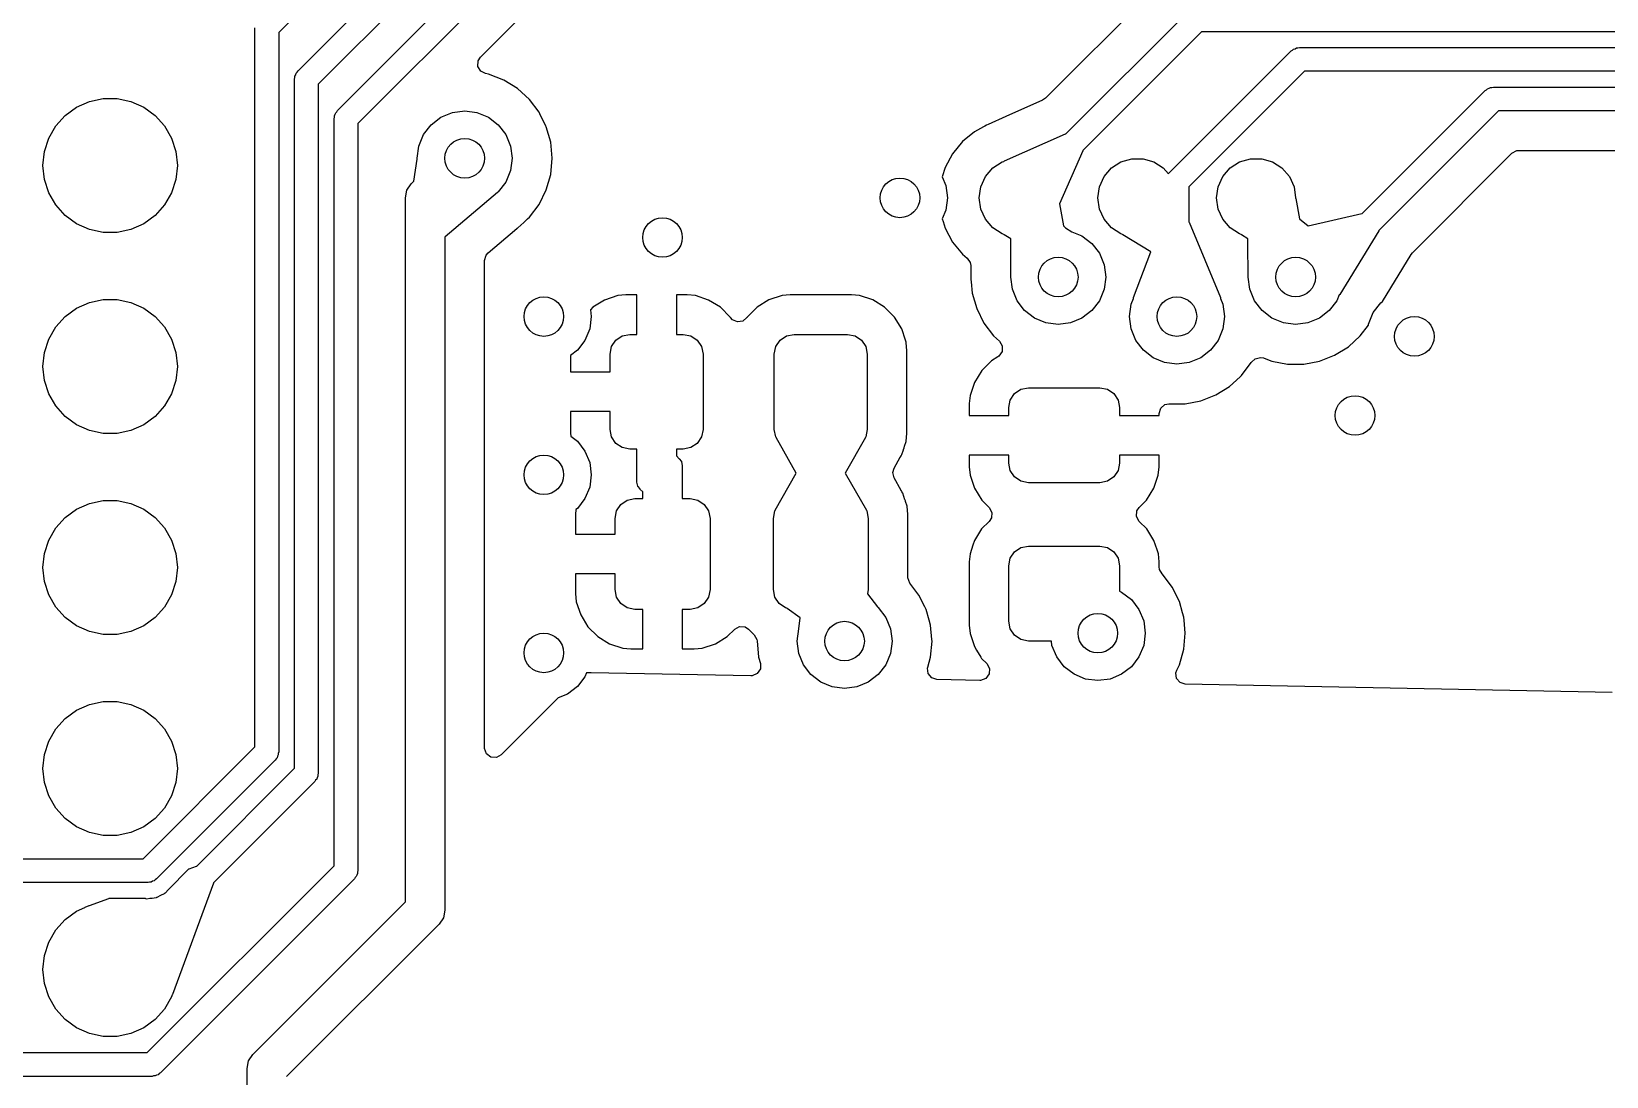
# Model space of a CAD drawing. Extents: x 90 to 175, y -109.5 to -35.9.
# Drawn here: x 108.03 to 127.93, y -60.6 to -47.4 of the extents above; entities that cross this region are included whole.
import ezdxf

# ---------------------------------------------------------------- set-up
doc = ezdxf.new("R2010")
doc.units = 0
doc.layers.add('BLACK', color=7, linetype='CONTINUOUS')

msp = doc.modelspace()

# ---------------------------------------------------------------- linework, layer by layer
at = {"layer": 'BLACK', "linetype": 'CONTINUOUS'}
for p, q in [((113.912132, -44.65), (111.15, -47.412132)), ((111.393934, -47.893934), (114.393934, -44.893934)), ((114.562132, -45.15), (111.65, -48.062132)), ((111.893934, -48.393934), (114.443934, -45.843934)), ((114.612132, -46.1), (112.15, -48.562132)), ((113.699627, -47.720318), (114.783127, -46.636819)), ((122.266262, -46.813791), (120.839176, -48.240876)), ((121.097891, -48.689976), (122.643934, -47.143934)), ((110.85, -56.437868), (110.85, -47.35)), ((111.15, -47.412132), (111.15, -56.5)), ((122.812132, -47.4), (121.310821, -48.90131)), ((156.187868, -47.4), (122.812132, -47.4)), ((113.669905, -47.768097), (113.699627, -47.720318)), ((122.393934, -49.191852), (123.941852, -47.643934)), ((123.941852, -47.643934), (123.958953, -47.63406)), ((123.958953, -47.63406), (123.972918, -47.620096)), ((123.972918, -47.620096), (123.991992, -47.614984)), ((123.991992, -47.614984), (124.009095, -47.605111)), ((124.009095, -47.605111), (124.028843, -47.605111)), ((124.028843, -47.605111), (124.047918, -47.6)), ((124.047918, -47.6), (156.042894, -47.6)), ((111.355111, -47.961177), (111.364984, -47.944074)), ((111.355111, -47.980925), (111.355111, -47.961177)), ((111.364984, -47.944074), (111.370096, -47.925)), ((111.370096, -47.925), (111.38406, -47.911035)), ((111.38406, -47.911035), (111.393934, -47.893934)), ((113.666971, -47.837905), (113.669905, -47.768097)), ((113.702244, -47.898218), (113.666971, -47.837905)), ((113.764523, -47.929885), (113.702244, -47.898218)), ((113.802456, -47.936976), (113.764523, -47.929885)), ((113.897546, -47.973814), (113.802456, -47.936976)), ((124.11005, -47.9), (122.65, -49.36005)), ((155.980762, -47.9), (124.11005, -47.9)), ((111.35, -48), (111.355111, -47.980925)), ((111.35, -56.707868), (111.35, -48)), ((111.65, -48.062132), (111.65, -56.77)), ((113.992635, -48.010651), (113.897546, -47.973814)), ((113.992642, -48.010655), (113.992635, -48.010651)), ((114.166039, -48.118017), (113.992642, -48.010655)), ((114.166041, -48.118019), (114.166039, -48.118017)), ((114.316762, -48.255418), (114.166041, -48.118019)), ((124.840432, -49.697435), (126.393934, -48.143934)), ((126.393934, -48.143934), (126.411035, -48.13406)), ((126.411035, -48.13406), (126.425, -48.120096)), ((126.425, -48.120096), (126.444074, -48.114984)), ((126.444074, -48.114984), (126.461177, -48.105111)), ((126.461177, -48.105111), (126.480925, -48.105111)), ((126.480925, -48.105111), (126.5, -48.1)), ((126.5, -48.1), (155.5, -48.1)), ((108.451239, -48.458327), (108.595, -48.353878)), ((108.595, -48.353878), (108.757336, -48.281602)), ((108.757336, -48.281602), (108.931151, -48.244656)), ((108.931151, -48.244656), (109.108849, -48.244656)), ((109.108849, -48.244656), (109.282664, -48.281602)), ((109.282664, -48.281602), (109.445, -48.353878)), ((109.445, -48.353878), (109.588761, -48.458327)), ((114.316764, -48.255421), (114.316762, -48.255418)), ((114.439673, -48.418179), (114.316764, -48.255421)), ((120.801744, -48.266557), (120.336036, -48.472989)), ((120.839176, -48.240876), (120.801744, -48.266557)), ((108.332336, -48.590383), (108.451239, -48.458327)), ((109.588761, -48.458327), (109.707664, -48.590383)), ((111.85, -48.5), (111.855111, -48.480925)), ((111.85, -57.937868), (111.85, -48.5)), ((111.855111, -48.461177), (111.864984, -48.444074)), ((111.855111, -48.480925), (111.855111, -48.461177)), ((111.864984, -48.444074), (111.870096, -48.425)), ((111.870096, -48.425), (111.88406, -48.411035)), ((111.88406, -48.411035), (111.893934, -48.393934)), ((113.075736, -48.575736), (113.2, -48.480385)), ((113.2, -48.480385), (113.344709, -48.420445)), ((113.344709, -48.420445), (113.5, -48.4)), ((113.5, -48.4), (113.655291, -48.420445)), ((113.655291, -48.420445), (113.8, -48.480385)), ((113.8, -48.480385), (113.924264, -48.575736)), ((114.448954, -48.436818), (114.439673, -48.418179)), ((114.526515, -48.592583), (114.448954, -48.436818)), ((120.336036, -48.472989), (120.114229, -48.571308)), ((126.562132, -48.4), (125.051145, -49.910986)), ((155.437868, -48.4), (126.562132, -48.4)), ((108.188575, -48.913275), (108.243486, -48.744274)), ((108.243486, -48.744274), (108.332336, -48.590383)), ((109.707664, -48.590383), (109.796514, -48.744274)), ((109.796514, -48.744274), (109.851425, -48.913275)), ((112.15, -48.562132), (112.15, -58)), ((112.920445, -48.844709), (112.980385, -48.7)), ((112.980385, -48.7), (113.075736, -48.575736)), ((113.924264, -48.575736), (114.019615, -48.7)), ((114.019615, -48.7), (114.079555, -48.844709)), ((114.530582, -48.60075), (114.526515, -48.592583)), ((114.586397, -48.796917), (114.530582, -48.60075)), ((119.941458, -48.664092), (119.789116, -48.789116)), ((120.054798, -48.60351), (119.941458, -48.664092)), ((120.071759, -48.592583), (120.054798, -48.60351)), ((120.071799, -48.592552), (120.071759, -48.592583)), ((120.071801, -48.59255), (120.071799, -48.592552)), ((120.093001, -48.581936), (120.071801, -48.59255)), ((120.114229, -48.571308), (120.093001, -48.581936)), ((120.319076, -49.033442), (121.093703, -48.690079)), ((121.093703, -48.690079), (121.097891, -48.689976)), ((108.17, -49.09), (108.188575, -48.913275)), ((109.851425, -48.913275), (109.87, -49.09)), ((112.9, -49), (112.920445, -48.844709)), ((114.079555, -48.844709), (114.1, -49)), ((114.605215, -49), (114.586397, -48.796917)), ((119.664086, -48.941467), (119.571188, -49.115266)), ((119.66409, -48.94146), (119.664086, -48.941467)), ((119.789116, -48.789116), (119.66409, -48.94146)), ((121.309919, -48.906298), (121.013985, -49.573925)), ((121.310923, -48.901557), (121.309919, -48.906298)), ((121.310821, -48.90131), (121.310923, -48.901557)), ((125.476534, -50.19341), (126.733127, -48.936819)), ((126.733127, -48.936819), (126.79445, -48.903334)), ((126.79445, -48.903334), (126.820808, -48.9005)), ((126.820808, -48.9005), (131.246202, -48.9005)), ((108.188575, -49.266725), (108.17, -49.09)), ((109.87, -49.09), (109.851425, -49.266725)), ((112.856142, -49.290303), (112.898499, -49.009935)), ((112.898499, -49.009935), (112.900804, -49.006112)), ((112.900804, -49.006112), (112.9, -49)), ((114.079555, -49.155291), (114.019615, -49.3)), ((114.1, -49), (114.079555, -49.155291)), ((114.586397, -49.203083), (114.605215, -49)), ((119.571188, -49.115266), (119.534547, -49.236051)), ((120.079373, -49.22968), (120.17257, -49.122125)), ((120.17257, -49.122125), (120.292292, -49.045184)), ((120.292292, -49.045184), (120.313759, -49.03888)), ((120.313759, -49.03888), (120.319076, -49.033442)), ((121.579373, -49.22968), (121.67257, -49.122125)), ((121.67257, -49.122125), (121.792292, -49.045184)), ((121.792292, -49.045184), (121.928843, -49.005089)), ((121.928843, -49.005089), (122.071157, -49.005089)), ((122.071157, -49.005089), (122.207708, -49.045184)), ((122.207708, -49.045184), (122.32743, -49.122125)), ((122.32743, -49.122125), (122.3915, -49.196066)), ((123.079373, -49.22968), (123.17257, -49.122125)), ((123.17257, -49.122125), (123.292292, -49.045184)), ((123.292292, -49.045184), (123.428843, -49.005089)), ((123.428843, -49.005089), (123.571157, -49.005089)), ((123.571157, -49.005089), (123.707708, -49.045184)), ((123.707708, -49.045184), (123.82743, -49.122125)), ((123.82743, -49.122125), (123.920627, -49.22968)), ((108.243486, -49.435726), (108.188575, -49.266725)), ((109.851425, -49.266725), (109.796514, -49.435726)), ((112.76903, -49.404329), (112.823223, -49.323223)), ((112.823223, -49.323223), (112.856142, -49.290303)), ((114.019615, -49.3), (113.924264, -49.424264)), ((114.530582, -49.39925), (114.586397, -49.203083)), ((119.534547, -49.236051), (119.579555, -49.344709)), ((119.579555, -49.344709), (119.6, -49.5)), ((120.020254, -49.359134), (120.079373, -49.22968)), ((121.520254, -49.359134), (121.579373, -49.22968)), ((122.3915, -49.196066), (122.393934, -49.191852)), ((123.020254, -49.359134), (123.079373, -49.22968)), ((123.920627, -49.22968), (123.979746, -49.359134)), ((108.332336, -49.589617), (108.243486, -49.435726)), ((109.796514, -49.435726), (109.707664, -49.589617)), ((112.75, -49.5), (112.76903, -49.404329)), ((112.75, -58.396446), (112.75, -49.5)), ((113.914539, -49.432465), (113.253268, -49.990138)), ((113.915259, -49.431804), (113.914539, -49.432465)), ((113.915643, -49.430878), (113.915259, -49.431804)), ((113.924264, -49.424264), (113.915643, -49.430878)), ((114.439673, -49.581821), (114.530582, -49.39925)), ((119.6, -49.5), (119.579555, -49.655291)), ((120, -49.5), (120.020254, -49.359134)), ((120.020254, -49.640866), (120, -49.5)), ((121.5, -49.5), (121.520254, -49.359134)), ((121.520254, -49.640866), (121.5, -49.5)), ((122.65, -49.36005), (122.65, -49.803231)), ((123, -49.5), (123.020254, -49.359134)), ((123.020254, -49.640866), (123, -49.5)), ((123.979746, -49.359134), (124, -49.5)), ((124, -49.5), (123.999311, -49.504788)), ((123.999311, -49.504788), (124.001798, -49.509505)), ((124.001798, -49.509505), (124.049902, -49.763781)), ((108.451239, -49.721673), (108.332336, -49.589617)), ((108.595, -49.826122), (108.451239, -49.721673)), ((109.588761, -49.721673), (109.445, -49.826122)), ((109.707664, -49.589617), (109.588761, -49.721673)), ((114.292886, -49.766345), (114.316764, -49.744579)), ((114.316764, -49.744579), (114.439673, -49.581821)), ((119.579555, -49.655291), (119.534547, -49.763948)), ((120.079373, -49.77032), (120.020254, -49.640866)), ((121.013985, -49.573925), (121.067165, -49.855033)), ((121.579373, -49.77032), (121.520254, -49.640866)), ((123.079373, -49.77032), (123.020254, -49.640866)), ((124.15921, -49.854867), (124.836264, -49.696749)), ((124.836264, -49.696749), (124.840432, -49.697435)), ((108.757336, -49.898398), (108.595, -49.826122)), ((108.931151, -49.935344), (108.757336, -49.898398)), ((109.108849, -49.935344), (108.931151, -49.935344)), ((109.282664, -49.898398), (109.108849, -49.935344)), ((109.445, -49.826122), (109.282664, -49.898398)), ((113.794557, -50.19491), (114.160776, -49.886064)), ((114.160776, -49.886064), (114.163354, -49.884008)), ((114.163354, -49.884008), (114.166026, -49.881989)), ((114.166026, -49.881989), (114.166041, -49.881981)), ((114.166041, -49.881981), (114.168756, -49.879505)), ((114.168756, -49.879505), (114.171243, -49.877238)), ((114.171243, -49.877238), (114.248562, -49.812034)), ((114.248562, -49.812034), (114.253258, -49.807721)), ((114.253258, -49.807721), (114.257119, -49.804178)), ((114.257119, -49.804178), (114.289498, -49.769683)), ((114.289498, -49.769683), (114.292886, -49.766345)), ((119.534547, -49.763948), (119.544756, -49.797601)), ((119.544756, -49.797601), (119.571188, -49.884733)), ((119.571188, -49.884733), (119.664086, -50.058532)), ((120.17257, -49.877875), (120.079373, -49.77032)), ((120.292292, -49.954816), (120.17257, -49.877875)), ((121.067165, -49.855033), (121.092454, -49.880322)), ((121.092454, -49.880322), (121.173125, -49.927832)), ((121.173125, -49.927832), (121.3, -49.980385)), ((121.67257, -49.877875), (121.579373, -49.77032)), ((121.792292, -49.954816), (121.67257, -49.877875)), ((122.65, -49.803231), (122.650473, -49.803427)), ((122.650473, -49.803427), (122.653, -49.8072)), ((122.653, -49.8072), (123.049825, -50.759584)), ((123.17257, -49.877875), (123.079373, -49.77032)), ((123.292292, -49.954816), (123.17257, -49.877875)), ((124.049902, -49.763781), (124.15921, -49.854867)), ((125.049949, -49.915255), (124.559531, -50.72106)), ((125.051145, -49.910986), (125.049949, -49.915255)), ((113.253268, -49.990138), (113.25, -49.991332)), ((113.25, -49.991332), (113.25, -58.5)), ((119.664086, -50.058532), (119.66409, -50.058539)), ((119.66409, -50.058539), (119.789116, -50.210883)), ((120.312528, -49.960757), (120.292292, -49.954816)), ((120.317185, -49.967153), (120.312528, -49.960757)), ((120.400694, -50.018207), (120.317185, -49.967153)), ((120.400016, -50.488301), (120.400694, -50.018207)), ((121.3, -49.980385), (121.424264, -50.075736)), ((121.424264, -50.075736), (121.519615, -50.2)), ((121.812528, -49.960757), (121.792292, -49.954816)), ((121.817185, -49.967153), (121.812528, -49.960757)), ((122.169527, -50.182559), (121.817185, -49.967153)), ((123.312528, -49.960757), (123.292292, -49.954816)), ((123.317185, -49.967153), (123.312528, -49.960757)), ((123.396714, -50.015773), (123.317185, -49.967153)), ((123.397121, -50.075736), (123.396714, -50.015773)), ((123.399921, -50.488392), (123.397121, -50.075736)), ((113.7505, -50.2897), (113.770185, -50.222661)), ((113.7505, -51.7), (113.7505, -50.2897)), ((113.770185, -50.222661), (113.794557, -50.19491)), ((119.789116, -50.210883), (119.849371, -50.260333)), ((119.849371, -50.260333), (119.888705, -50.318079)), ((119.888705, -50.318079), (119.894706, -50.356364)), ((121.519615, -50.2), (121.579555, -50.344709)), ((121.579555, -50.344709), (121.6, -50.5)), ((121.950068, -50.758847), (122.169527, -50.182559)), ((125.097964, -50.808679), (125.458297, -50.216616)), ((125.458297, -50.216616), (125.476534, -50.19341)), ((119.894706, -50.356364), (119.894517, -50.48758)), ((119.894517, -50.48758), (119.8947, -50.491081)), ((119.8947, -50.491081), (119.894785, -50.49432)), ((119.894785, -50.49432), (119.894785, -50.499999)), ((119.894785, -50.499999), (119.895662, -50.50947)), ((119.895662, -50.50947), (119.897353, -50.541793)), ((119.897353, -50.541793), (119.898155, -50.547077)), ((119.898155, -50.547077), (119.900301, -50.559536)), ((120.4, -50.5), (120.401171, -50.491099)), ((120.420445, -50.655291), (120.4, -50.5)), ((120.401171, -50.491099), (120.400016, -50.488301)), ((121.6, -50.5), (121.579555, -50.655291)), ((123.401142, -50.491318), (123.399921, -50.488392)), ((123.4, -50.5), (123.401142, -50.491318)), ((123.420445, -50.655291), (123.4, -50.5)), ((115.434802, -50.735494), (115.26838, -50.790641)), ((115.537512, -50.725001), (115.434802, -50.735494)), ((115.537527, -50.725), (115.537512, -50.725001)), ((115.675, -50.725), (115.537527, -50.725)), ((115.675, -51.225), (115.675, -50.725)), ((116.312486, -50.725), (116.175, -50.725)), ((116.175, -50.725), (116.175, -51.225)), ((116.41519, -50.735493), (116.312486, -50.725)), ((116.415197, -50.735494), (116.41519, -50.735493)), ((116.581619, -50.790641), (116.415197, -50.735494)), ((117.5097, -50.735001), (117.343168, -50.790185)), ((117.509703, -50.735), (117.5097, -50.735001)), ((117.61248, -50.724501), (117.509703, -50.735)), ((117.612498, -50.7245), (117.61248, -50.724501)), ((118.38751, -50.7245), (117.612498, -50.7245)), ((118.490295, -50.735), (118.38751, -50.7245)), ((118.490297, -50.735001), (118.490295, -50.735)), ((118.656834, -50.790186), (118.490297, -50.735001)), ((119.900301, -50.559536), (119.913603, -50.703083)), ((119.913603, -50.703083), (119.969417, -50.899247)), ((120.480385, -50.8), (120.420445, -50.655291)), ((121.579555, -50.655291), (121.519615, -50.8)), ((123.480385, -50.8), (123.420445, -50.655291)), ((124.55019, -50.726183), (124.519615, -50.8)), ((124.552302, -50.726345), (124.55019, -50.726183)), ((124.559531, -50.72106), (124.552302, -50.726345)), ((108.451239, -50.998327), (108.595, -50.893878)), ((108.595, -50.893878), (108.757336, -50.821602)), ((108.757336, -50.821602), (108.931151, -50.784656)), ((108.931151, -50.784656), (109.108849, -50.784656)), ((109.108849, -50.784656), (109.282664, -50.821602)), ((109.282664, -50.821602), (109.445, -50.893878)), ((109.445, -50.893878), (109.588761, -50.998327)), ((115.119154, -50.882684), (115.088579, -50.913258)), ((115.088579, -50.913258), (115.1, -51)), ((115.268375, -50.790643), (115.119154, -50.882684)), ((115.26838, -50.790641), (115.268375, -50.790643)), ((116.581624, -50.790643), (116.581619, -50.790641)), ((116.730845, -50.882684), (116.581624, -50.790643)), ((116.854816, -51.006655), (116.730845, -50.882684)), ((117.193842, -50.882289), (117.069788, -51.006343)), ((117.343163, -50.790187), (117.193842, -50.882289)), ((117.343168, -50.790185), (117.343163, -50.790187)), ((118.806156, -50.882288), (118.656834, -50.790186)), ((118.930212, -51.006344), (118.806156, -50.882288)), ((119.969417, -50.899247), (119.969422, -50.89926)), ((119.969422, -50.89926), (120.060327, -51.081821)), ((120.575736, -50.924264), (120.480385, -50.8)), ((120.7, -51.019615), (120.575736, -50.924264)), ((121.424264, -50.924264), (121.3, -51.019615)), ((121.519615, -50.8), (121.424264, -50.924264)), ((121.9, -51), (121.920445, -50.844709)), ((121.920445, -50.844709), (121.951401, -50.769974)), ((121.949715, -50.759773), (121.950068, -50.758847)), ((121.949837, -50.768408), (121.949715, -50.759773)), ((121.951401, -50.769974), (121.949837, -50.768408)), ((123.049844, -50.768539), (123.048544, -50.769843)), ((123.048544, -50.769843), (123.079555, -50.844709)), ((123.049825, -50.759584), (123.049844, -50.768539)), ((123.079555, -50.844709), (123.1, -51)), ((123.575736, -50.924264), (123.480385, -50.8)), ((123.7, -51.019615), (123.575736, -50.924264)), ((124.424264, -50.924264), (124.3, -51.019615)), ((124.519615, -50.8), (124.424264, -50.924264)), ((124.980385, -50.95), (125.075736, -50.825736)), ((125.075736, -50.825736), (125.097964, -50.808679)), ((108.243486, -51.284274), (108.332336, -51.130383)), ((108.332336, -51.130383), (108.451239, -50.998327)), ((109.588761, -50.998327), (109.707664, -51.130383)), ((109.707664, -51.130383), (109.796514, -51.284274)), ((115.1, -51), (115.079555, -51.155291)), ((116.854819, -51.006659), (116.854816, -51.006655)), ((116.856668, -51.009656), (116.854819, -51.006659)), ((116.882747, -51.039755), (116.856668, -51.009656)), ((116.946828, -51.067602), (116.882747, -51.039755)), ((117.015791, -51.056383), (116.946828, -51.067602)), ((117.065211, -51.011935), (117.015791, -51.056383)), ((117.065307, -51.012011), (117.065211, -51.011935)), ((117.065747, -51.011453), (117.065307, -51.012011)), ((117.067741, -51.009661), (117.065747, -51.011453)), ((117.069783, -51.006349), (117.067741, -51.009661)), ((117.069788, -51.006343), (117.069783, -51.006349)), ((119.022314, -51.155666), (118.930212, -51.006344)), ((120.060327, -51.081821), (120.183237, -51.24458)), ((120.844709, -51.079555), (120.7, -51.019615)), ((121, -51.1), (120.844709, -51.079555)), ((121.155291, -51.079555), (121, -51.1)), ((121.3, -51.019615), (121.155291, -51.079555)), ((121.920445, -51.155291), (121.9, -51)), ((123.1, -51), (123.079555, -51.155291)), ((123.844709, -51.079555), (123.7, -51.019615)), ((124, -51.1), (123.844709, -51.079555)), ((124.155291, -51.079555), (124, -51.1)), ((124.3, -51.019615), (124.155291, -51.079555)), ((124.816764, -51.244579), (124.91844, -51.109938)), ((124.91844, -51.109938), (124.920445, -51.094709)), ((124.920445, -51.094709), (124.980385, -50.95)), ((108.188575, -51.453275), (108.243486, -51.284274)), ((109.796514, -51.284274), (109.851425, -51.453275)), ((115.019615, -51.3), (114.924264, -51.424264)), ((115.079555, -51.155291), (115.019615, -51.3)), ((115.35653, -51.379329), (115.410723, -51.298223)), ((115.410723, -51.298223), (115.491829, -51.24403)), ((115.491829, -51.24403), (115.5875, -51.225)), ((115.5875, -51.225), (115.675, -51.225)), ((116.175, -51.225), (116.2625, -51.225)), ((116.2625, -51.225), (116.358171, -51.24403)), ((116.358171, -51.24403), (116.439277, -51.298223)), ((116.439277, -51.298223), (116.49347, -51.379329)), ((117.43153, -51.379329), (117.485723, -51.298223)), ((117.485723, -51.298223), (117.566829, -51.24403)), ((117.566829, -51.24403), (117.6625, -51.225)), ((117.6625, -51.225), (118.3375, -51.225)), ((118.3375, -51.225), (118.433171, -51.24403)), ((118.433171, -51.24403), (118.514277, -51.298223)), ((118.514277, -51.298223), (118.56847, -51.379329)), ((119.069877, -51.299202), (119.022314, -51.155666)), ((119.077498, -51.3222), (119.069877, -51.299202)), ((119.077499, -51.322203), (119.077498, -51.3222)), ((119.083871, -51.384586), (119.077499, -51.322203)), ((120.183237, -51.24458), (120.255799, -51.310729)), ((120.255799, -51.310729), (120.292081, -51.37044)), ((121.980385, -51.3), (121.920445, -51.155291)), ((122.075736, -51.424264), (121.980385, -51.3)), ((123.019615, -51.3), (122.924264, -51.424264)), ((123.079555, -51.155291), (123.019615, -51.3)), ((124.666041, -51.381981), (124.816764, -51.244579)), ((108.17, -51.63), (108.188575, -51.453275)), ((109.851425, -51.453275), (109.87, -51.63)), ((114.924264, -51.424264), (114.8375, -51.49084)), ((114.8375, -51.49084), (114.8375, -51.7)), ((115.3375, -51.475), (115.35653, -51.379329)), ((115.3375, -51.7), (115.3375, -51.475)), ((116.49347, -51.379329), (116.5125, -51.475)), ((116.5125, -51.475), (116.5125, -52.425)), ((117.4125, -51.475), (117.43153, -51.379329)), ((117.4125, -52.425), (117.4125, -51.475)), ((118.56847, -51.379329), (118.5875, -51.475)), ((118.5875, -51.475), (118.5875, -52.425)), ((119.087999, -51.424992), (119.083871, -51.384586)), ((119.088, -52.475009), (119.087999, -51.424992)), ((120.237359, -51.507904), (120.156656, -51.557682)), ((120.251077, -51.498095), (120.237359, -51.507904)), ((120.29032, -51.440287), (120.251077, -51.498095)), ((120.292081, -51.37044), (120.29032, -51.440287)), ((122.2, -51.519615), (122.075736, -51.424264)), ((122.344709, -51.579555), (122.2, -51.519615)), ((122.8, -51.519615), (122.655291, -51.579555)), ((122.924264, -51.424264), (122.8, -51.519615)), ((123.444107, -51.577826), (123.486312, -51.532285)), ((123.486312, -51.532285), (123.553971, -51.514849)), ((123.553971, -51.514849), (123.594626, -51.523154)), ((123.594626, -51.523154), (123.684862, -51.558111)), ((124.302456, -51.563024), (124.492637, -51.489348)), ((124.492637, -51.489348), (124.666041, -51.381981)), ((108.188575, -51.806725), (108.17, -51.63)), ((109.87, -51.63), (109.851425, -51.806725)), ((113.7505, -52.2), (113.7505, -51.7)), ((114.8375, -51.7), (115.3375, -51.7)), ((120.032684, -51.681654), (119.940643, -51.830875)), ((120.156656, -51.557682), (120.032684, -51.681654)), ((122.5, -51.6), (122.344709, -51.579555)), ((122.655291, -51.579555), (122.5, -51.6)), ((123.299134, -51.760651), (123.316762, -51.744581)), ((123.316762, -51.744581), (123.316764, -51.744579)), ((123.316764, -51.744579), (123.439673, -51.581821)), ((123.439673, -51.581821), (123.439675, -51.581817)), ((123.439675, -51.581817), (123.44269, -51.576949)), ((123.44269, -51.576949), (123.444107, -51.577826)), ((123.684862, -51.558111), (123.697544, -51.563024)), ((123.697544, -51.563024), (123.898024, -51.6005)), ((123.898024, -51.6005), (123.898026, -51.6005)), ((123.898026, -51.6005), (124.101974, -51.6005)), ((124.101974, -51.6005), (124.101976, -51.6005)), ((124.101976, -51.6005), (124.302456, -51.563024)), ((108.243486, -51.975726), (108.188575, -51.806725)), ((109.851425, -51.806725), (109.796514, -51.975726)), ((119.940641, -51.83088), (119.885494, -51.997302)), ((119.940643, -51.830875), (119.940641, -51.83088)), ((120.448223, -51.973223), (120.529329, -51.91903)), ((120.529329, -51.91903), (120.625, -51.9)), ((120.625, -51.9), (121.525, -51.9)), ((121.525, -51.9), (121.620671, -51.91903)), ((121.620671, -51.91903), (121.701777, -51.973223)), ((122.992637, -51.989348), (123.166041, -51.881981)), ((123.166041, -51.881981), (123.299134, -51.760651)), ((108.332336, -52.129617), (108.243486, -51.975726)), ((108.451239, -52.261673), (108.332336, -52.129617)), ((109.707664, -52.129617), (109.588761, -52.261673)), ((109.796514, -51.975726), (109.707664, -52.129617)), ((119.885493, -51.997309), (119.875, -52.100013)), ((119.875, -52.100013), (119.875, -52.25)), ((119.885494, -51.997302), (119.885493, -51.997309)), ((120.375, -52.15), (120.39403, -52.054329)), ((120.39403, -52.054329), (120.448223, -51.973223)), ((121.701777, -51.973223), (121.75597, -52.054329)), ((121.75597, -52.054329), (121.775, -52.15)), ((122.294684, -52.157461), (122.347488, -52.111706)), ((122.347488, -52.111706), (122.398999, -52.1005)), ((122.398999, -52.1005), (122.601974, -52.1005)), ((122.601974, -52.1005), (122.601976, -52.1005)), ((122.601976, -52.1005), (122.802456, -52.063024)), ((122.802456, -52.063024), (122.992637, -51.989348)), ((108.595, -52.366122), (108.451239, -52.261673)), ((109.588761, -52.261673), (109.445, -52.366122)), ((113.7505, -54.25), (113.7505, -52.2)), ((115.3375, -52.2), (114.837501, -52.2)), ((114.837501, -52.2), (114.837501, -52.474986)), ((115.3375, -52.425), (115.3375, -52.2)), ((119.875, -52.25), (120.375, -52.25)), ((120.375, -52.25), (120.375, -52.15)), ((121.775, -52.15), (121.775, -52.25)), ((121.775, -52.25), (122.274999, -52.25)), ((122.274999, -52.2245), (122.294684, -52.157461)), ((122.274999, -52.25), (122.274999, -52.2245)), ((108.757336, -52.438398), (108.595, -52.366122)), ((108.931151, -52.475344), (108.757336, -52.438398)), ((109.108849, -52.475344), (108.931151, -52.475344)), ((109.282664, -52.438398), (109.108849, -52.475344)), ((109.445, -52.366122), (109.282664, -52.438398)), ((114.837501, -52.474986), (114.841289, -52.512067)), ((114.841289, -52.512067), (114.924264, -52.575736)), ((115.35653, -52.520671), (115.3375, -52.425)), ((115.410723, -52.601777), (115.35653, -52.520671)), ((116.49347, -52.520671), (116.439277, -52.601777)), ((116.5125, -52.425), (116.49347, -52.520671)), ((117.43153, -52.520671), (117.4125, -52.425)), ((117.435702, -52.526915), (117.43153, -52.520671)), ((117.435881, -52.528385), (117.435702, -52.526915)), ((117.690335, -52.97946), (117.435881, -52.528385)), ((118.564117, -52.528387), (118.309664, -52.97946)), ((118.564641, -52.5264), (118.564117, -52.528387)), ((118.56847, -52.520671), (118.564641, -52.5264)), ((118.5875, -52.425), (118.56847, -52.520671)), ((119.077499, -52.577797), (119.088, -52.475009)), ((114.924264, -52.575736), (115.019615, -52.7)), ((115.019615, -52.7), (115.079555, -52.844709)), ((115.491829, -52.65597), (115.410723, -52.601777)), ((115.5875, -52.675), (115.491829, -52.65597)), ((115.675, -52.675), (115.5875, -52.675)), ((115.675, -53.091), (115.675, -52.675)), ((116.2625, -52.675), (116.175, -52.675)), ((116.175, -52.675), (116.175, -52.76)), ((116.358171, -52.65597), (116.2625, -52.675)), ((116.439277, -52.601777), (116.358171, -52.65597)), ((119.022314, -52.744334), (119.042661, -52.682926)), ((119.042661, -52.682926), (119.044036, -52.679195)), ((119.044036, -52.679195), (119.052846, -52.657517)), ((119.052846, -52.657517), (119.054356, -52.651802)), ((119.054356, -52.651802), (119.056535, -52.642044)), ((119.056535, -52.642044), (119.058181, -52.636092)), ((119.058181, -52.636092), (119.077499, -52.577797)), ((115.079555, -52.844709), (115.1, -53)), ((116.175, -52.76), (116.211319, -52.796319)), ((116.211319, -52.796319), (116.209247, -52.79839)), ((116.209247, -52.79839), (116.238794, -52.832489)), ((116.238794, -52.832489), (116.25, -52.884)), ((116.25, -52.884), (116.25, -53.3)), ((118.909698, -52.971022), (118.925527, -52.916562)), ((118.925527, -52.916562), (119.004396, -52.776751)), ((119.004396, -52.776751), (119.004499, -52.776495)), ((119.004499, -52.776495), (119.004912, -52.775681)), ((119.004912, -52.775681), (119.006114, -52.773192)), ((119.006114, -52.773192), (119.006162, -52.773215)), ((119.006162, -52.773215), (119.013844, -52.758064)), ((119.013844, -52.758064), (119.022314, -52.744334)), ((120.375, -52.75), (119.875001, -52.75)), ((119.875001, -52.75), (119.875001, -52.899986)), ((119.875001, -52.899986), (119.885494, -53.002697)), ((120.375, -52.85), (120.375, -52.75)), ((120.39403, -52.945671), (120.375, -52.85)), ((121.775, -52.85), (121.75597, -52.945671)), ((122.275, -52.75), (121.775, -52.75)), ((121.775, -52.75), (121.775, -52.85)), ((122.264506, -53.00269), (122.274999, -52.899986)), ((122.274999, -52.899986), (122.275, -52.899973)), ((122.275, -52.899973), (122.275, -52.75)), ((115.1, -53), (115.079555, -53.155291)), ((115.686206, -53.142511), (115.675, -53.091)), ((117.423603, -53.446323), (117.690335, -52.97946)), ((118.309664, -52.97946), (118.576395, -53.446322)), ((118.925862, -53.038995), (118.909698, -52.971022)), ((119.015311, -53.195557), (118.925862, -53.038995)), ((119.885494, -53.002697), (119.940641, -53.169119)), ((120.448223, -53.026777), (120.39403, -52.945671)), ((120.529329, -53.08097), (120.448223, -53.026777)), ((120.625, -53.1), (120.529329, -53.08097)), ((121.525, -53.1), (120.625, -53.1)), ((121.620671, -53.08097), (121.525, -53.1)), ((121.701777, -53.026777), (121.620671, -53.08097)), ((121.75597, -52.945671), (121.701777, -53.026777)), ((122.209358, -53.169119), (122.264505, -53.002697)), ((122.264505, -53.002697), (122.264506, -53.00269)), ((108.757336, -53.361602), (108.931151, -53.324656)), ((108.931151, -53.324656), (109.108849, -53.324656)), ((109.108849, -53.324656), (109.282664, -53.361602)), ((115.019615, -53.3), (114.924264, -53.424264)), ((115.079555, -53.155291), (115.019615, -53.3)), ((115.473223, -53.373223), (115.554329, -53.31903)), ((115.554329, -53.31903), (115.65, -53.3)), ((115.65, -53.3), (115.75, -53.3)), ((115.715752, -53.176609), (115.686206, -53.142511)), ((115.713681, -53.178681), (115.715752, -53.176609)), ((115.75, -53.215), (115.713681, -53.178681)), ((115.75, -53.3), (115.75, -53.215)), ((116.25, -53.3), (116.35, -53.3)), ((116.35, -53.3), (116.445671, -53.31903)), ((116.445671, -53.31903), (116.526777, -53.373223)), ((119.015311, -53.195558), (119.015311, -53.195557)), ((119.015313, -53.195562), (119.015311, -53.195558)), ((119.017227, -53.199547), (119.015313, -53.195562)), ((119.017336, -53.199494), (119.017227, -53.199547)), ((119.024901, -53.214594), (119.017336, -53.199494)), ((119.034814, -53.230666), (119.024901, -53.214594)), ((119.062272, -53.313528), (119.034814, -53.230666)), ((119.063549, -53.317383), (119.062272, -53.313528)), ((119.06474, -53.320664), (119.063549, -53.317383)), ((119.068181, -53.329374), (119.06474, -53.320664)), ((119.068182, -53.329379), (119.068181, -53.329374)), ((119.068204, -53.329497), (119.068182, -53.329379)), ((119.070352, -53.33791), (119.068204, -53.329497)), ((119.940641, -53.169119), (119.940643, -53.169124)), ((119.940643, -53.169124), (120.032684, -53.318345)), ((120.032684, -53.318345), (120.126304, -53.411965)), ((122.023695, -53.411964), (122.117317, -53.318342)), ((122.117317, -53.318342), (122.209356, -53.169124)), ((122.209356, -53.169124), (122.209358, -53.169119)), ((108.451239, -53.538327), (108.595, -53.433878)), ((108.595, -53.433878), (108.757336, -53.361602)), ((109.282664, -53.361602), (109.445, -53.433878)), ((109.445, -53.433878), (109.588761, -53.538327)), ((114.906333, -53.438022), (114.9, -53.500013)), ((114.9, -53.500013), (114.9, -53.75)), ((114.924264, -53.424264), (114.906333, -53.438022)), ((115.4, -53.55), (115.41903, -53.454329)), ((115.41903, -53.454329), (115.473223, -53.373223)), ((116.526777, -53.373223), (116.58097, -53.454329)), ((116.58097, -53.454329), (116.6, -53.55)), ((117.4, -53.55), (117.41903, -53.454329)), ((117.41903, -53.454329), (117.423141, -53.448176)), ((117.423141, -53.448176), (117.423603, -53.446323)), ((118.576395, -53.446322), (118.576577, -53.447754)), ((118.576577, -53.447754), (118.58097, -53.454329)), ((118.58097, -53.454329), (118.6, -53.55)), ((119.089998, -53.397199), (119.070352, -53.33791)), ((119.089999, -53.397203), (119.089998, -53.397199)), ((119.100498, -53.499981), (119.089999, -53.397203)), ((119.100499, -53.499998), (119.100498, -53.499981)), ((119.100499, -54.292321), (119.100499, -53.499998)), ((120.126304, -53.411965), (120.159789, -53.473288)), ((120.159789, -53.473288), (120.154805, -53.54298)), ((121.99021, -53.526004), (121.995194, -53.456312)), ((122.023695, -53.587327), (121.99021, -53.526004)), ((121.995194, -53.456312), (122.023695, -53.411964)), ((108.243486, -53.824274), (108.332336, -53.670383)), ((108.332336, -53.670383), (108.451239, -53.538327)), ((109.588761, -53.538327), (109.707664, -53.670383)), ((109.707664, -53.670383), (109.796514, -53.824274)), ((115.4, -53.75), (115.4, -53.55)), ((116.6, -53.55), (116.6, -54.45)), ((117.4, -54.45), (117.4, -53.55)), ((118.6, -53.55), (118.6, -54.45)), ((120.032287, -53.681345), (119.940187, -53.830663)), ((120.126305, -53.587327), (120.032287, -53.681345)), ((120.154805, -53.54298), (120.126305, -53.587327)), ((122.117712, -53.681344), (122.023695, -53.587327)), ((122.209814, -53.830666), (122.117712, -53.681344)), ((108.188575, -53.993275), (108.243486, -53.824274)), ((109.796514, -53.824274), (109.851425, -53.993275)), ((114.9, -53.75), (115.4, -53.75)), ((119.92047, -53.890164), (119.885001, -53.997203)), ((119.940185, -53.830668), (119.92047, -53.890164)), ((119.940187, -53.830663), (119.940185, -53.830668)), ((120.448223, -53.973223), (120.529329, -53.91903)), ((120.529329, -53.91903), (120.625, -53.9)), ((120.625, -53.9), (121.525, -53.9)), ((121.525, -53.9), (121.620671, -53.91903)), ((121.620671, -53.91903), (121.701777, -53.973223)), ((122.248516, -53.947462), (122.209814, -53.830666)), ((108.17, -54.17), (108.188575, -53.993275)), ((109.851425, -53.993275), (109.87, -54.17)), ((119.885, -53.997204), (119.8745, -54.099983)), ((119.8745, -54.099983), (119.8745, -54.900001)), ((119.885001, -53.997204), (119.885, -53.997204)), ((119.885001, -53.997203), (119.885001, -53.997204)), ((120.375, -54.15), (120.39403, -54.054329)), ((120.39403, -54.054329), (120.448223, -53.973223)), ((121.701777, -53.973223), (121.75597, -54.054329)), ((121.75597, -54.054329), (121.775, -54.15)), ((122.264998, -53.9972), (122.248516, -53.947462)), ((122.264999, -53.997203), (122.264998, -53.9972)), ((122.275498, -54.099981), (122.264999, -53.997203)), ((122.275499, -54.099998), (122.275498, -54.099981)), ((122.275499, -54.163051), (122.275499, -54.099998)), ((108.188575, -54.346725), (108.17, -54.17)), ((109.87, -54.17), (109.851425, -54.346725)), ((113.7505, -56.450137), (113.7505, -54.25)), ((115.4, -54.25), (114.900001, -54.25)), ((114.900001, -54.25), (114.900001, -54.499986)), ((115.4, -54.45), (115.4, -54.25)), ((119.100853, -54.301686), (119.100499, -54.292321)), ((119.125545, -54.367047), (119.100853, -54.301686)), ((120.375, -54.85), (120.375, -54.15)), ((121.775, -54.15), (121.775, -54.470029)), ((122.279678, -54.194971), (122.275499, -54.163051)), ((122.313498, -54.250638), (122.279678, -54.194971)), ((122.312901, -54.251183), (122.313498, -54.250638)), ((122.315683, -54.254235), (122.312901, -54.251183)), ((122.315956, -54.254684), (122.315683, -54.254235)), ((122.316764, -54.255421), (122.315956, -54.254684)), ((122.439673, -54.418179), (122.316764, -54.255421)), ((108.243486, -54.515726), (108.188575, -54.346725)), ((108.332336, -54.669617), (108.243486, -54.515726)), ((109.796514, -54.515726), (109.707664, -54.669617)), ((109.851425, -54.346725), (109.796514, -54.515726)), ((114.900001, -54.499986), (114.910494, -54.602697)), ((115.41903, -54.545671), (115.4, -54.45)), ((116.6, -54.45), (116.58097, -54.545671)), ((117.41903, -54.545671), (117.4, -54.45)), ((118.6, -54.45), (118.589261, -54.503986)), ((118.589261, -54.503986), (118.717858, -54.667587)), ((119.239671, -54.518175), (119.125545, -54.367047)), ((119.314461, -54.668375), (119.239671, -54.518175)), ((121.775, -54.470029), (121.8, -54.480385)), ((121.8, -54.480385), (121.924264, -54.575736)), ((122.530582, -54.60075), (122.439673, -54.418179)), ((108.451239, -54.801673), (108.332336, -54.669617)), ((109.707664, -54.669617), (109.588761, -54.801673)), ((114.910494, -54.602697), (114.965641, -54.769119)), ((115.473223, -54.626777), (115.41903, -54.545671)), ((115.554329, -54.68097), (115.473223, -54.626777)), ((115.65, -54.7), (115.554329, -54.68097)), ((115.75, -54.7), (115.65, -54.7)), ((115.75, -55.199998), (115.75, -54.7)), ((116.35, -54.7), (116.25, -54.7)), ((116.25, -54.7), (116.25, -55.199999)), ((116.445671, -54.68097), (116.35, -54.7)), ((116.526777, -54.626777), (116.445671, -54.68097)), ((116.58097, -54.545671), (116.526777, -54.626777)), ((117.473223, -54.626777), (117.41903, -54.545671)), ((117.554329, -54.68097), (117.473223, -54.626777)), ((117.570225, -54.684131), (117.554329, -54.68097)), ((117.573544, -54.689435), (117.570225, -54.684131)), ((117.73914, -54.807376), (117.573544, -54.689435)), ((118.717858, -54.667587), (118.719014, -54.671707)), ((118.719014, -54.671707), (118.724264, -54.675736)), ((118.724264, -54.675736), (118.819615, -54.8)), ((119.330582, -54.70075), (119.314461, -54.668375)), ((119.369512, -54.837572), (119.330582, -54.70075)), ((121.924264, -54.575736), (122.019615, -54.7)), ((122.019615, -54.7), (122.079555, -54.844709)), ((122.571505, -54.744579), (122.530582, -54.60075)), ((108.595, -54.906122), (108.451239, -54.801673)), ((108.757336, -54.978398), (108.595, -54.906122)), ((109.445, -54.906122), (109.282664, -54.978398)), ((109.588761, -54.801673), (109.445, -54.906122)), ((114.965641, -54.769119), (114.965643, -54.769124)), ((114.965643, -54.769124), (115.057684, -54.918345)), ((115.057684, -54.918345), (115.181654, -55.042315)), ((116.911964, -54.948695), (116.973287, -54.91521)), ((116.973287, -54.91521), (117.042979, -54.920194)), ((117.042979, -54.920194), (117.087327, -54.948695)), ((117.720926, -54.943545), (117.73914, -54.807376)), ((118.819615, -54.8), (118.879555, -54.944709)), ((119.386397, -54.896917), (119.369512, -54.837572)), ((119.403315, -55.0795), (119.386397, -54.896917)), ((119.8745, -54.900001), (119.874501, -54.900019)), ((119.874501, -54.900019), (119.885, -55.002796)), ((120.39403, -54.945671), (120.375, -54.85)), ((122.079555, -54.844709), (122.1, -55)), ((122.586397, -54.796917), (122.571505, -54.744579)), ((122.589907, -54.834802), (122.586397, -54.796917)), ((122.605215, -55), (122.589907, -54.834802)), ((108.931151, -55.015344), (108.757336, -54.978398)), ((109.108849, -55.015344), (108.931151, -55.015344)), ((109.282664, -54.978398), (109.108849, -55.015344)), ((115.181654, -55.042315), (115.330875, -55.134356)), ((116.669124, -55.134356), (116.818342, -55.042317)), ((116.818342, -55.042317), (116.911964, -54.948695)), ((117.087327, -54.948695), (117.158647, -55.020015)), ((117.158647, -55.020015), (117.192132, -55.081338)), ((117.192132, -55.081338), (117.194437, -55.096254)), ((117.194437, -55.096254), (117.213603, -55.303083)), ((117.7, -55.1), (117.720445, -54.944709)), ((117.720445, -55.255291), (117.7, -55.1)), ((117.720445, -54.944709), (117.720926, -54.943545)), ((118.879555, -54.944709), (118.9, -55.1)), ((118.9, -55.1), (118.879555, -55.255291)), ((119.386397, -55.303083), (119.405215, -55.1)), ((119.405215, -55.1), (119.403315, -55.0795)), ((119.885, -55.002796), (119.885001, -55.002799)), ((119.885001, -55.002799), (119.940185, -55.169331)), ((120.448223, -55.026777), (120.39403, -54.945671)), ((120.529329, -55.08097), (120.448223, -55.026777)), ((120.625, -55.1), (120.529329, -55.08097)), ((120.913166, -55.1), (120.625, -55.1)), ((120.920445, -55.155291), (120.913166, -55.1)), ((122.1, -55), (122.079555, -55.155291)), ((122.586397, -55.203083), (122.605215, -55)), ((115.330875, -55.134356), (115.33088, -55.134358)), ((115.33088, -55.134358), (115.497302, -55.189505)), ((115.497302, -55.189505), (115.497309, -55.189506)), ((115.497309, -55.189506), (115.600019, -55.199999)), ((115.600019, -55.199999), (115.749999, -55.199999)), ((115.749999, -55.199999), (115.75, -55.199998)), ((116.25, -55.199999), (116.399972, -55.199999)), ((116.399972, -55.199999), (116.399986, -55.199998)), ((116.399986, -55.199998), (116.502697, -55.189505)), ((116.502697, -55.189505), (116.669119, -55.134358)), ((116.669119, -55.134358), (116.669124, -55.134356)), ((117.213603, -55.303083), (117.213603, -55.303085)), ((117.213603, -55.303085), (117.236271, -55.382754)), ((117.780385, -55.4), (117.720445, -55.255291)), ((118.879555, -55.255291), (118.819615, -55.4)), ((119.350847, -55.428024), (119.386397, -55.303083)), ((119.940185, -55.169331), (119.940187, -55.169336)), ((119.940187, -55.169336), (119.967077, -55.212931)), ((119.967077, -55.212931), (120.022681, -55.303081)), ((120.022681, -55.303081), (120.032289, -55.318657)), ((120.032289, -55.318657), (120.098285, -55.384653)), ((120.980385, -55.3), (120.920445, -55.155291)), ((121.075736, -55.424264), (120.980385, -55.3)), ((122.019615, -55.3), (121.924264, -55.424264)), ((122.079555, -55.155291), (122.019615, -55.3)), ((122.530582, -55.39925), (122.586397, -55.203083)), ((115.040006, -55.500769), (115.019615, -55.55)), ((115.098352, -55.501891), (115.040006, -55.500769)), ((117.114621, -55.540665), (115.098352, -55.501891)), ((117.197417, -55.51108), (117.13362, -55.53957)), ((117.235684, -55.452621), (117.197417, -55.51108)), ((117.236271, -55.382754), (117.235684, -55.452621)), ((117.875736, -55.524264), (117.780385, -55.4)), ((118, -55.619615), (117.875736, -55.524264)), ((118.724264, -55.524264), (118.6, -55.619615)), ((118.819615, -55.4), (118.724264, -55.524264)), ((119.347742, -55.441936), (119.350847, -55.428024)), ((119.356354, -55.511273), (119.347742, -55.441936)), ((119.401085, -55.564947), (119.356354, -55.511273)), ((120.126786, -55.515668), (120.084914, -55.571601)), ((120.098285, -55.384653), (120.13177, -55.445976)), ((120.13177, -55.445976), (120.126786, -55.515668)), ((121.2, -55.519615), (121.075736, -55.424264)), ((121.344709, -55.579555), (121.2, -55.519615)), ((121.8, -55.519615), (121.655291, -55.579555)), ((121.924264, -55.424264), (121.8, -55.519615)), ((122.485466, -55.502276), (122.496839, -55.467014)), ((122.494078, -55.571613), (122.485466, -55.502276)), ((122.496839, -55.467014), (122.530582, -55.39925)), ((114.924264, -55.674264), (114.8, -55.769615)), ((115.019615, -55.55), (114.924264, -55.674264)), ((117.13362, -55.53957), (117.114621, -55.540665)), ((118.144709, -55.679555), (118, -55.619615)), ((118.3, -55.7), (118.144709, -55.679555)), ((118.455291, -55.679555), (118.3, -55.7)), ((118.6, -55.619615), (118.455291, -55.679555)), ((119.467734, -55.585917), (119.401085, -55.564947)), ((120.00822, -55.596311), (119.467734, -55.585917)), ((120.01945, -55.596018), (120.00822, -55.596311)), ((120.084914, -55.571601), (120.01945, -55.596018)), ((121.5, -55.6), (121.344709, -55.579555)), ((121.655291, -55.579555), (121.5, -55.6)), ((122.538809, -55.625287), (122.494078, -55.571613)), ((122.605458, -55.646257), (122.538809, -55.625287)), ((127.999999, -55.749999), (122.605458, -55.646257)), ((108.595, -55.973878), (108.757336, -55.901602)), ((108.757336, -55.901602), (108.931151, -55.864656)), ((108.931151, -55.864656), (109.108849, -55.864656)), ((109.108849, -55.864656), (109.282664, -55.901602)), ((109.282664, -55.901602), (109.445, -55.973878)), ((114.681157, -55.81884), (113.962181, -56.537818)), ((114.8, -55.769615), (114.681157, -55.81884)), ((108.332336, -56.210383), (108.451239, -56.078327)), ((108.451239, -56.078327), (108.595, -55.973878)), ((109.445, -55.973878), (109.588761, -56.078327)), ((109.588761, -56.078327), (109.707664, -56.210383)), ((108.243486, -56.364274), (108.332336, -56.210383)), ((109.707664, -56.210383), (109.796514, -56.364274)), ((108.188575, -56.533275), (108.243486, -56.364274)), ((109.437868, -57.85), (110.85, -56.437868)), ((109.796514, -56.364274), (109.851425, -56.533275)), ((111.15, -56.5), (111.144889, -56.519074)), ((111.144889, -56.519074), (111.144889, -56.538823)), ((113.750816, -56.458983), (113.7505, -56.450137)), ((113.775233, -56.524447), (113.750816, -56.458983)), ((108.17, -56.71), (108.188575, -56.533275)), ((108.188575, -56.886725), (108.17, -56.71)), ((111.106066, -56.606066), (109.606066, -58.106066)), ((109.851425, -56.533275), (109.87, -56.71)), ((109.87, -56.71), (109.851425, -56.886725)), ((110.113261, -57.944606), (111.35, -56.707868)), ((111.115939, -56.588964), (111.106066, -56.606066)), ((111.129904, -56.575), (111.115939, -56.588964)), ((111.135015, -56.555925), (111.129904, -56.575)), ((111.144889, -56.538823), (111.135015, -56.555925)), ((113.831166, -56.566319), (113.775233, -56.524447)), ((113.900858, -56.571303), (113.831166, -56.566319)), ((113.962181, -56.537818), (113.900858, -56.571303)), ((108.243486, -57.055726), (108.188575, -56.886725)), ((109.851425, -56.886725), (109.796514, -57.055726)), ((111.606066, -56.876066), (110.325955, -58.156176)), ((111.615939, -56.858964), (111.606066, -56.876066)), ((111.629904, -56.845), (111.615939, -56.858964)), ((111.635015, -56.825925), (111.629904, -56.845)), ((111.644889, -56.808823), (111.635015, -56.825925)), ((111.65, -56.77), (111.644889, -56.789074)), ((111.644889, -56.789074), (111.644889, -56.808823)), ((108.332336, -57.209617), (108.243486, -57.055726)), ((109.796514, -57.055726), (109.707664, -57.209617)), ((108.451239, -57.341673), (108.332336, -57.209617)), ((109.707664, -57.209617), (109.588761, -57.341673)), ((108.595, -57.446122), (108.451239, -57.341673)), ((108.757336, -57.518398), (108.595, -57.446122)), ((109.445, -57.446122), (109.282664, -57.518398)), ((109.588761, -57.341673), (109.445, -57.446122)), ((108.931151, -57.555344), (108.757336, -57.518398)), ((109.108849, -57.555344), (108.931151, -57.555344)), ((109.282664, -57.518398), (109.108849, -57.555344)), ((107.73, -57.85), (109.437868, -57.85)), ((109.487868, -60.3), (111.85, -57.937868)), ((109.606066, -58.106066), (109.588964, -58.115939)), ((112.106066, -58.106066), (109.656066, -60.556066)), ((109.752957, -58.242724), (110.015824, -57.979857)), ((110.015824, -57.979857), (110.020045, -57.977156)), ((110.020045, -57.977156), (110.108995, -57.944435)), ((110.108995, -57.944435), (110.113261, -57.944606)), ((112.115939, -58.088964), (112.106066, -58.106066)), ((112.129904, -58.075), (112.115939, -58.088964)), ((112.135015, -58.055925), (112.129904, -58.075)), ((112.144889, -58.038823), (112.135015, -58.055925)), ((112.15, -58), (112.144889, -58.019074)), ((112.144889, -58.019074), (112.144889, -58.038823)), ((109.5, -58.15), (107.792132, -58.15)), ((109.519075, -58.144889), (109.5, -58.15)), ((109.538823, -58.144889), (109.519075, -58.144889)), ((109.555925, -58.135015), (109.538823, -58.144889)), ((109.575, -58.129904), (109.555925, -58.135015)), ((109.588964, -58.115939), (109.575, -58.129904)), ((109.615381, -58.336092), (109.660444, -58.311704)), ((109.660444, -58.311704), (109.706484, -58.289198)), ((109.706484, -58.289198), (109.710528, -58.285152)), ((109.710528, -58.285152), (109.713228, -58.283139)), ((109.713228, -58.283139), (109.718258, -58.280418)), ((109.718258, -58.280418), (109.752957, -58.242724)), ((110.325564, -58.161006), (109.809498, -59.563861)), ((110.326283, -58.156967), (110.325564, -58.161006)), ((110.325955, -58.156176), (110.326283, -58.156967)), ((108.595, -58.513878), (108.699371, -58.467409)), ((108.699371, -58.467409), (108.699372, -58.466993)), ((108.699372, -58.466993), (108.705711, -58.460668)), ((108.705711, -58.460668), (108.706124, -58.460506)), ((108.706124, -58.460506), (108.756499, -58.441974)), ((108.756499, -58.441974), (108.757336, -58.441602)), ((108.757336, -58.441602), (108.757752, -58.441513)), ((108.757752, -58.441513), (109.003208, -58.351218)), ((109.003208, -58.351218), (109.007246, -58.3505)), ((109.007246, -58.3505), (109.462436, -58.3505)), ((109.462436, -58.3505), (109.464836, -58.350748)), ((109.464836, -58.350748), (109.485315, -58.355043)), ((109.485315, -58.355043), (109.521399, -58.350544)), ((109.521399, -58.350544), (109.522121, -58.3505)), ((109.522121, -58.3505), (109.529039, -58.3505)), ((109.529039, -58.3505), (109.52904, -58.3505)), ((109.52904, -58.3505), (109.55054, -58.346912)), ((109.55054, -58.346912), (109.601393, -58.340573)), ((109.601393, -58.340573), (109.606526, -58.338062)), ((109.606526, -58.338062), (109.609736, -58.337033)), ((109.609736, -58.337033), (109.615381, -58.336092)), ((110.823223, -60.323223), (112.75, -58.396446)), ((113.25, -58.5), (113.23097, -58.595671)), ((108.332336, -58.750383), (108.451239, -58.618327)), ((108.451239, -58.618327), (108.595, -58.513878)), ((113.176777, -58.676777), (111.25, -60.603554)), ((113.23097, -58.595671), (113.176777, -58.676777)), ((108.188575, -59.073275), (108.243486, -58.904274)), ((108.243486, -58.904274), (108.332336, -58.750383)), ((108.17, -59.25), (108.188575, -59.073275)), ((108.188575, -59.426725), (108.17, -59.25)), ((108.243486, -59.595726), (108.188575, -59.426725)), ((108.332336, -59.749617), (108.243486, -59.595726)), ((109.796514, -59.595726), (109.707664, -59.749617)), ((109.805437, -59.568261), (109.796514, -59.595726)), ((109.809498, -59.563861), (109.805437, -59.568261)), ((108.451239, -59.881673), (108.332336, -59.749617)), ((108.595, -59.986122), (108.451239, -59.881673)), ((109.588761, -59.881673), (109.445, -59.986122)), ((109.707664, -59.749617), (109.588761, -59.881673)), ((108.757336, -60.058398), (108.595, -59.986122)), ((108.931151, -60.095344), (108.757336, -60.058398)), ((109.108849, -60.095344), (108.931151, -60.095344)), ((109.282664, -60.058398), (109.108849, -60.095344)), ((109.445, -59.986122), (109.282664, -60.058398)), ((107.82, -60.3), (109.487868, -60.3)), ((110.75, -60.5), (110.76903, -60.404329)), ((110.75, -62.246446), (110.75, -60.5)), ((110.76903, -60.404329), (110.823223, -60.323223)), ((109.55, -60.6), (107.882132, -60.6)), ((109.569075, -60.594889), (109.55, -60.6)), ((109.588823, -60.594889), (109.569075, -60.594889)), ((109.605925, -60.585015), (109.588823, -60.594889)), ((109.625, -60.579904), (109.605925, -60.585015)), ((109.638964, -60.565939), (109.625, -60.579904)), ((109.656066, -60.556066), (109.638964, -60.565939))]:
    msp.add_line(p, q, dxfattribs=at)
at = {"layer": 'BLACK'}
for centre in [(113.5, -49), (119, -49.5), (116, -50), (121, -50.5), (124, -50.5), (114.5, -51), (122.5, -51), (125.5, -51.25), (124.75, -52.25), (114.5, -53), (118.3, -55.1), (121.5, -55), (114.5, -55.25)]:
    msp.add_circle(centre, 0.25, dxfattribs=at)

doc.saveas('drawing.dxf')
